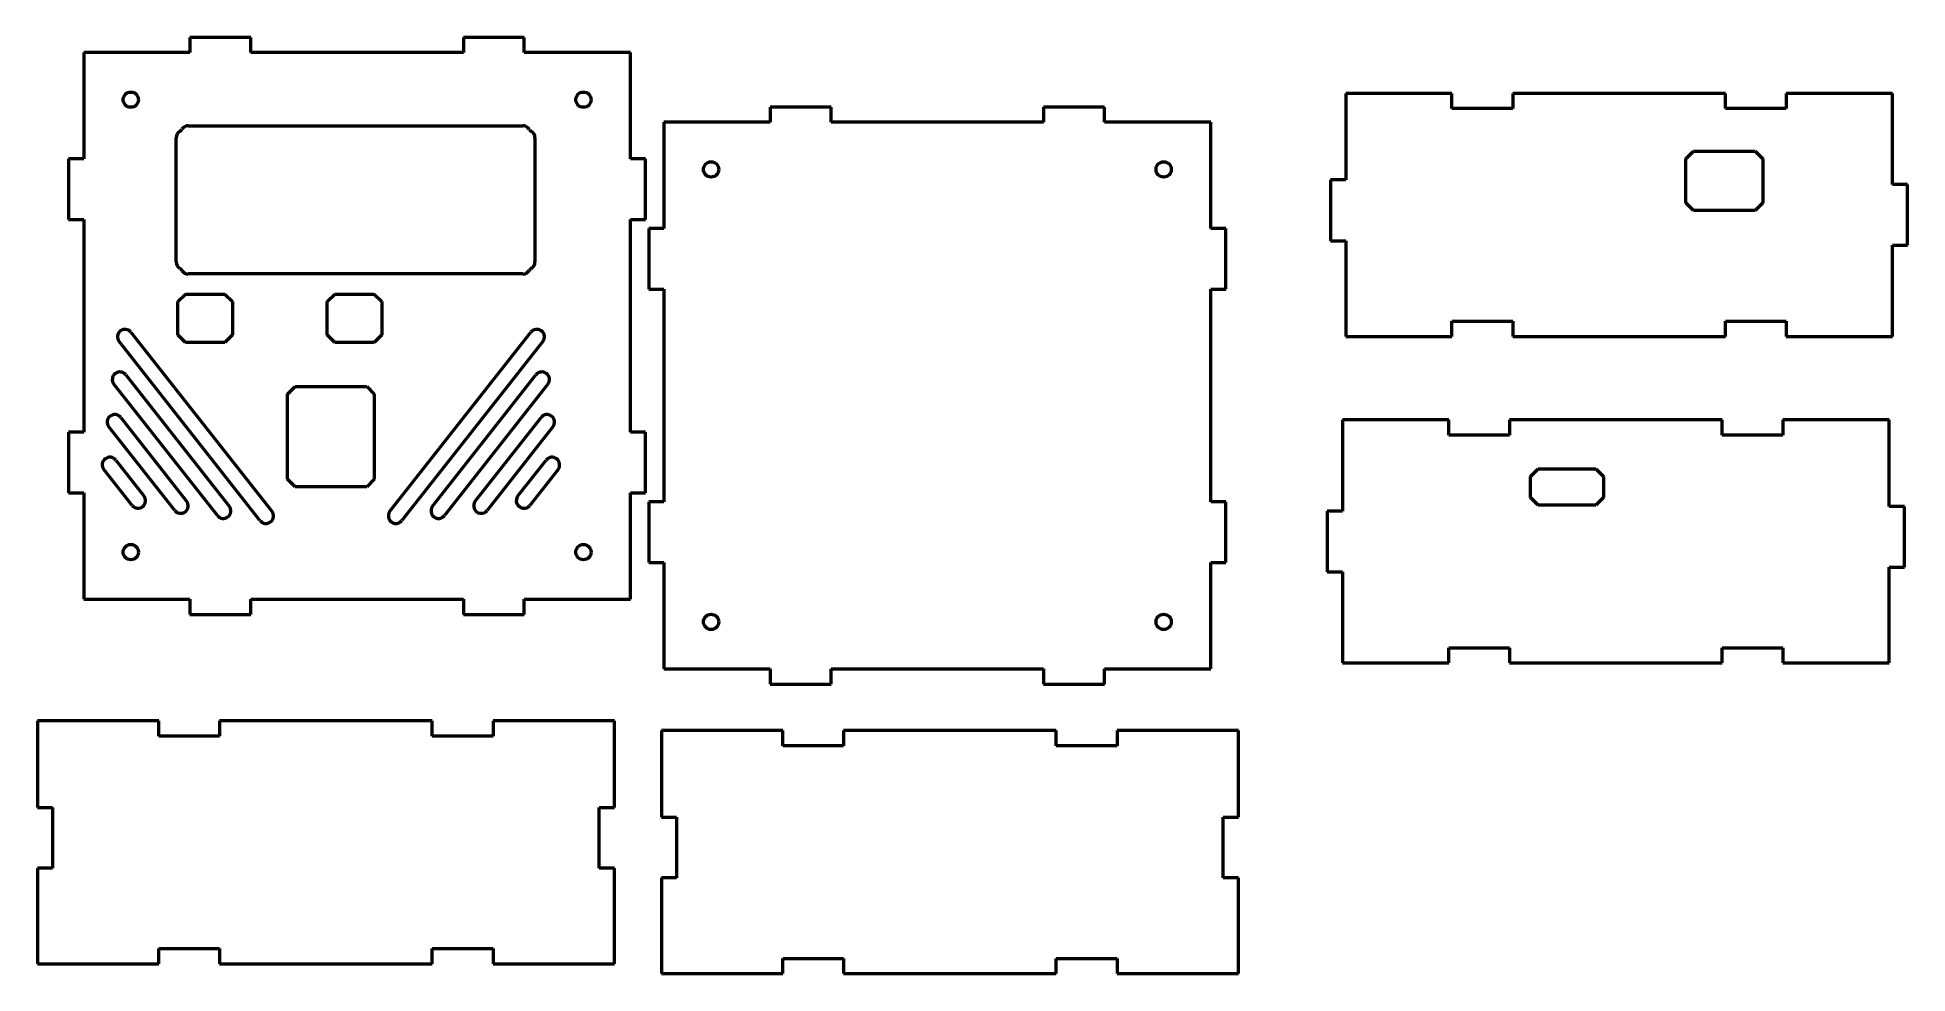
# Model space of a CAD drawing. Header units: inches. Extents: x 0.3 to 15.7, y 3.8 to 11.5.
import ezdxf

# ---------------------------------------------------------------- set-up
doc = ezdxf.new("R2010")
doc.units = ezdxf.units.IN
doc.header["$MEASUREMENT"] = 0
doc.layers.add('Visible (ANSI)', color=7, linetype='Continuous', lineweight=50)

msp = doc.modelspace()

# ---------------------------------------------------------------- linework, layer by layer
at = {"layer": 'Visible (ANSI)'}
for p, q in [((1.569, 11.507), (1.569, 11.382)), ((2.069, 11.507), (1.569, 11.507)), ((2.069, 11.382), (2.069, 11.507)), ((3.819, 11.507), (3.819, 11.382)), ((4.319, 11.507), (3.819, 11.507)), ((4.319, 11.382), (4.319, 11.507)), ((0.694, 11.382), (0.694, 10.507)), ((1.569, 11.382), (0.694, 11.382)), ((3.819, 11.382), (2.069, 11.382)), ((5.194, 11.382), (4.319, 11.382)), ((5.194, 10.507), (5.194, 11.382)), ((6.345, 10.933), (6.345, 10.808)), ((6.845, 10.933), (6.345, 10.933)), ((6.845, 10.808), (6.845, 10.933)), ((9.095, 10.933), (8.595, 10.933)), ((8.595, 10.933), (8.595, 10.808)), ((9.095, 10.808), (9.095, 10.933)), ((11.081, 11.045), (11.081, 10.333)), ((11.956, 11.045), (11.081, 11.045)), ((11.956, 10.92), (11.956, 11.045)), ((12.456, 11.045), (12.456, 10.92)), ((14.206, 11.045), (12.456, 11.045)), ((14.206, 10.92), (14.206, 11.045)), ((14.706, 11.045), (14.706, 10.92)), ((15.581, 11.045), (14.706, 11.045)), ((15.581, 10.295), (15.581, 11.045)), ((1.555, 10.779), (4.308, 10.779)), ((5.47, 10.808), (5.47, 9.933)), ((6.345, 10.808), (5.47, 10.808)), ((8.595, 10.808), (6.845, 10.808)), ((9.97, 10.808), (9.095, 10.808)), ((9.97, 9.933), (9.97, 10.808)), ((12.456, 10.92), (11.956, 10.92)), ((14.706, 10.92), (14.206, 10.92)), ((1.455, 9.659), (1.455, 10.68)), ((4.408, 10.68), (4.408, 9.659)), ((0.569, 10.507), (0.569, 10.007)), ((0.694, 10.507), (0.569, 10.507)), ((5.319, 10.507), (5.194, 10.507)), ((5.319, 10.007), (5.319, 10.507)), ((13.881, 10.508), (13.943, 10.57)), ((13.881, 10.145), (13.881, 10.508)), ((13.943, 10.57), (14.451, 10.57)), ((14.451, 10.57), (14.514, 10.508)), ((14.514, 10.508), (14.514, 10.145)), ((10.956, 10.333), (10.956, 9.833)), ((11.081, 10.333), (10.956, 10.333)), ((15.706, 10.295), (15.581, 10.295)), ((15.706, 9.795), (15.706, 10.295)), ((0.569, 10.007), (0.694, 10.007)), ((0.694, 10.007), (0.694, 8.257)), ((5.194, 10.007), (5.319, 10.007)), ((5.194, 8.257), (5.194, 10.007)), ((13.943, 10.083), (13.881, 10.145)), ((14.451, 10.083), (13.943, 10.083)), ((14.514, 10.145), (14.451, 10.083)), ((5.345, 9.933), (5.345, 9.433)), ((5.47, 9.933), (5.345, 9.933)), ((10.095, 9.933), (9.97, 9.933)), ((10.095, 9.433), (10.095, 9.933)), ((10.956, 9.833), (11.081, 9.833)), ((11.081, 9.833), (11.081, 9.045)), ((15.581, 9.795), (15.706, 9.795)), ((15.581, 9.045), (15.581, 9.795)), ((4.308, 9.559), (1.555, 9.559)), ((1.469, 9.332), (1.532, 9.394)), ((1.532, 9.394), (1.857, 9.394)), ((1.857, 9.394), (1.919, 9.332)), ((2.697, 9.332), (2.76, 9.394)), ((2.76, 9.394), (3.085, 9.394)), ((3.085, 9.394), (3.147, 9.332)), ((5.345, 9.433), (5.47, 9.433)), ((5.47, 9.433), (5.47, 7.683)), ((9.97, 9.433), (10.095, 9.433)), ((9.97, 7.683), (9.97, 9.433)), ((1.469, 9.057), (1.469, 9.332)), ((1.919, 9.332), (1.919, 9.057)), ((2.697, 9.057), (2.697, 9.332)), ((3.147, 9.332), (3.147, 9.057)), ((11.956, 9.17), (12.456, 9.17)), ((11.956, 9.045), (11.956, 9.17)), ((12.456, 9.17), (12.456, 9.045)), ((14.206, 9.17), (14.706, 9.17)), ((14.206, 9.045), (14.206, 9.17)), ((14.706, 9.17), (14.706, 9.045)), ((2.145, 7.529), (0.985, 9.002)), ((1.083, 9.079), (2.243, 7.606)), ((1.532, 8.994), (1.469, 9.057)), ((1.857, 8.994), (1.532, 8.994)), ((1.919, 9.057), (1.857, 8.994)), ((2.76, 8.994), (2.697, 9.057)), ((3.085, 8.994), (2.76, 8.994)), ((3.147, 9.057), (3.085, 8.994)), ((3.215, 7.606), (4.375, 9.079)), ((4.473, 9.002), (3.313, 7.529)), ((11.081, 9.045), (11.956, 9.045)), ((12.456, 9.045), (14.206, 9.045)), ((14.706, 9.045), (15.581, 9.045)), ((1.794, 7.571), (0.943, 8.651)), ((1.041, 8.728), (1.892, 7.648)), ((2.371, 8.57), (2.434, 8.633)), ((2.434, 8.633), (3.024, 8.633)), ((3.024, 8.633), (3.086, 8.57)), ((3.566, 7.648), (4.416, 8.728)), ((4.515, 8.651), (3.664, 7.571)), ((2.371, 7.87), (2.371, 8.57)), ((3.086, 8.57), (3.086, 7.87)), ((1, 8.377), (1.541, 7.69)), ((3.917, 7.69), (4.458, 8.377)), ((11.055, 8.357), (11.055, 7.607)), ((11.93, 8.357), (11.055, 8.357)), ((11.93, 8.232), (11.93, 8.357)), ((12.43, 8.357), (12.43, 8.232)), ((14.18, 8.357), (12.43, 8.357)), ((14.18, 8.232), (14.18, 8.357)), ((14.68, 8.357), (14.68, 8.232)), ((15.555, 8.357), (14.68, 8.357)), ((15.555, 7.645), (15.555, 8.357)), ((0.569, 8.257), (0.569, 7.757)), ((0.694, 8.257), (0.569, 8.257)), ((1.443, 7.612), (0.901, 8.3)), ((4.556, 8.3), (4.015, 7.612)), ((5.319, 8.257), (5.194, 8.257)), ((5.319, 7.757), (5.319, 8.257)), ((12.43, 8.232), (11.93, 8.232)), ((14.68, 8.232), (14.18, 8.232)), ((0.958, 8.026), (1.19, 7.732)), ((4.268, 7.732), (4.5, 8.026)), ((1.092, 7.654), (0.86, 7.949)), ((2.434, 7.808), (2.371, 7.87)), ((3.086, 7.87), (3.024, 7.808)), ((4.598, 7.949), (4.366, 7.654)), ((12.602, 7.893), (12.664, 7.955)), ((12.602, 7.718), (12.602, 7.893)), ((12.664, 7.955), (13.139, 7.955)), ((13.139, 7.955), (13.202, 7.893)), ((13.202, 7.893), (13.202, 7.718)), ((0.569, 7.757), (0.694, 7.757)), ((0.694, 7.757), (0.694, 6.882)), ((3.024, 7.808), (2.434, 7.808)), ((5.194, 7.757), (5.319, 7.757)), ((5.194, 6.882), (5.194, 7.757)), ((12.664, 7.655), (12.602, 7.718)), ((13.202, 7.718), (13.139, 7.655)), ((5.345, 7.683), (5.345, 7.183)), ((5.47, 7.683), (5.345, 7.683)), ((10.095, 7.683), (9.97, 7.683)), ((10.095, 7.183), (10.095, 7.683)), ((10.93, 7.607), (10.93, 7.107)), ((11.055, 7.607), (10.93, 7.607)), ((13.139, 7.655), (12.664, 7.655)), ((15.68, 7.645), (15.555, 7.645)), ((15.68, 7.145), (15.68, 7.645)), ((5.345, 7.183), (5.47, 7.183)), ((5.47, 7.183), (5.47, 6.308)), ((9.97, 7.183), (10.095, 7.183)), ((9.97, 6.308), (9.97, 7.183)), ((10.93, 7.107), (11.055, 7.107)), ((11.055, 7.107), (11.055, 6.357)), ((15.555, 7.145), (15.68, 7.145)), ((15.555, 6.357), (15.555, 7.145)), ((0.694, 6.882), (1.569, 6.882)), ((1.569, 6.882), (1.569, 6.757)), ((2.069, 6.882), (3.819, 6.882)), ((2.069, 6.757), (2.069, 6.882)), ((3.819, 6.882), (3.819, 6.757)), ((4.319, 6.882), (5.194, 6.882)), ((4.319, 6.757), (4.319, 6.882)), ((1.569, 6.757), (2.069, 6.757)), ((3.819, 6.757), (4.319, 6.757)), ((11.93, 6.482), (12.43, 6.482)), ((11.93, 6.357), (11.93, 6.482)), ((12.43, 6.482), (12.43, 6.357)), ((14.18, 6.482), (14.68, 6.482)), ((14.18, 6.357), (14.18, 6.482)), ((14.68, 6.482), (14.68, 6.357)), ((11.055, 6.357), (11.93, 6.357)), ((12.43, 6.357), (14.18, 6.357)), ((14.68, 6.357), (15.555, 6.357)), ((5.47, 6.308), (6.345, 6.308)), ((6.345, 6.308), (6.345, 6.183)), ((6.345, 6.183), (6.845, 6.183)), ((6.845, 6.308), (8.595, 6.308)), ((6.845, 6.183), (6.845, 6.308)), ((8.595, 6.308), (8.595, 6.183)), ((8.595, 6.183), (9.095, 6.183)), ((9.095, 6.308), (9.97, 6.308)), ((9.095, 6.183), (9.095, 6.308)), ((0.313, 5.88), (0.313, 5.168)), ((1.313, 5.88), (0.313, 5.88)), ((1.313, 5.755), (1.313, 5.88)), ((1.813, 5.88), (1.813, 5.755)), ((3.563, 5.88), (1.813, 5.88)), ((3.563, 5.755), (3.563, 5.88)), ((4.063, 5.88), (4.063, 5.755)), ((5.063, 5.88), (4.063, 5.88)), ((5.063, 5.168), (5.063, 5.88)), ((1.813, 5.755), (1.313, 5.755)), ((4.063, 5.755), (3.563, 5.755)), ((5.449, 5.8), (5.449, 5.087)), ((6.449, 5.8), (5.449, 5.8)), ((6.449, 5.675), (6.449, 5.8)), ((6.949, 5.8), (6.949, 5.675)), ((8.699, 5.8), (6.949, 5.8)), ((8.699, 5.675), (8.699, 5.8)), ((9.199, 5.8), (9.199, 5.675)), ((10.199, 5.8), (9.199, 5.8)), ((10.199, 5.087), (10.199, 5.8)), ((6.949, 5.675), (6.449, 5.675)), ((9.199, 5.675), (8.699, 5.675)), ((0.313, 5.168), (0.438, 5.168)), ((0.438, 5.168), (0.438, 4.668)), ((4.938, 4.668), (4.938, 5.168)), ((4.938, 5.168), (5.063, 5.168)), ((5.449, 5.087), (5.574, 5.087)), ((5.574, 5.087), (5.574, 4.587)), ((10.074, 4.587), (10.074, 5.087)), ((10.074, 5.087), (10.199, 5.087)), ((0.313, 4.668), (0.313, 3.88)), ((0.438, 4.668), (0.313, 4.668)), ((5.063, 4.668), (4.938, 4.668)), ((5.063, 3.88), (5.063, 4.668)), ((5.449, 4.587), (5.449, 3.8)), ((5.574, 4.587), (5.449, 4.587)), ((10.199, 4.587), (10.074, 4.587)), ((10.199, 3.8), (10.199, 4.587)), ((1.313, 4.005), (1.813, 4.005)), ((1.313, 3.88), (1.313, 4.005)), ((1.813, 4.005), (1.813, 3.88)), ((3.563, 4.005), (4.063, 4.005)), ((3.563, 3.88), (3.563, 4.005)), ((4.063, 4.005), (4.063, 3.88)), ((0.313, 3.88), (1.313, 3.88)), ((1.813, 3.88), (3.563, 3.88)), ((4.063, 3.88), (5.063, 3.88)), ((6.449, 3.925), (6.949, 3.925)), ((6.449, 3.8), (6.449, 3.925)), ((6.949, 3.925), (6.949, 3.8)), ((8.699, 3.925), (9.199, 3.925)), ((8.699, 3.8), (8.699, 3.925)), ((9.199, 3.925), (9.199, 3.8)), ((5.449, 3.8), (6.449, 3.8)), ((6.949, 3.8), (8.699, 3.8)), ((9.199, 3.8), (10.199, 3.8))]:
    msp.add_line(p, q, dxfattribs=at)
for centre in [(1.082, 10.994), (4.807, 10.994), (5.858, 10.42), (9.583, 10.42), (1.082, 7.269), (4.807, 7.269), (5.858, 6.695), (9.583, 6.695)]:
    msp.add_circle(centre, 0.063, dxfattribs=at)
for centre, radius, start, end in [((1.555, 10.717), 0.0625, 90, 147.9012), ((4.308, 10.717), 0.0625, 32.0988, 90), ((1.518, 10.68), 0.0625, 122.0988, 180), ((1.455, 10.779), 0.0551, 302.0988, 327.9012), ((4.408, 10.779), 0.0551, 212.0988, 237.9012), ((4.346, 10.68), 0.0625, 0, 57.9012), ((1.518, 9.659), 0.0625, 180, 237.9012), ((1.455, 9.559), 0.0551, 32.0988, 57.9012), ((1.555, 9.621), 0.0625, 212.0988, 270), ((4.308, 9.621), 0.0625, 270, 327.9012), ((4.408, 9.559), 0.0551, 122.0988, 147.9012), ((4.346, 9.659), 0.0625, 302.0988, 0), ((1.034, 9.041), 0.0625, 38.217, 218.217), ((4.424, 9.041), 0.0625, 321.783, 141.783), ((0.992, 8.69), 0.0625, 38.217, 218.217), ((4.465, 8.69), 0.0625, 321.783, 141.783), ((0.95, 8.339), 0.0625, 38.217, 218.217), ((4.507, 8.339), 0.0625, 321.783, 141.783), ((0.909, 7.988), 0.0625, 38.217, 218.217), ((4.549, 7.988), 0.0625, 321.783, 141.783), ((1.141, 7.693), 0.0625, 218.217, 38.217), ((4.317, 7.693), 0.0625, 141.783, 321.783), ((1.492, 7.651), 0.0625, 218.217, 38.217), ((1.843, 7.609), 0.0625, 218.217, 38.217), ((2.194, 7.568), 0.0625, 218.217, 38.217), ((3.264, 7.568), 0.0625, 141.783, 321.783), ((3.615, 7.609), 0.0625, 141.783, 321.783), ((3.966, 7.651), 0.0625, 141.783, 321.783)]:
    msp.add_arc(centre, radius, start, end, dxfattribs=at)

doc.saveas('drawing.dxf')
